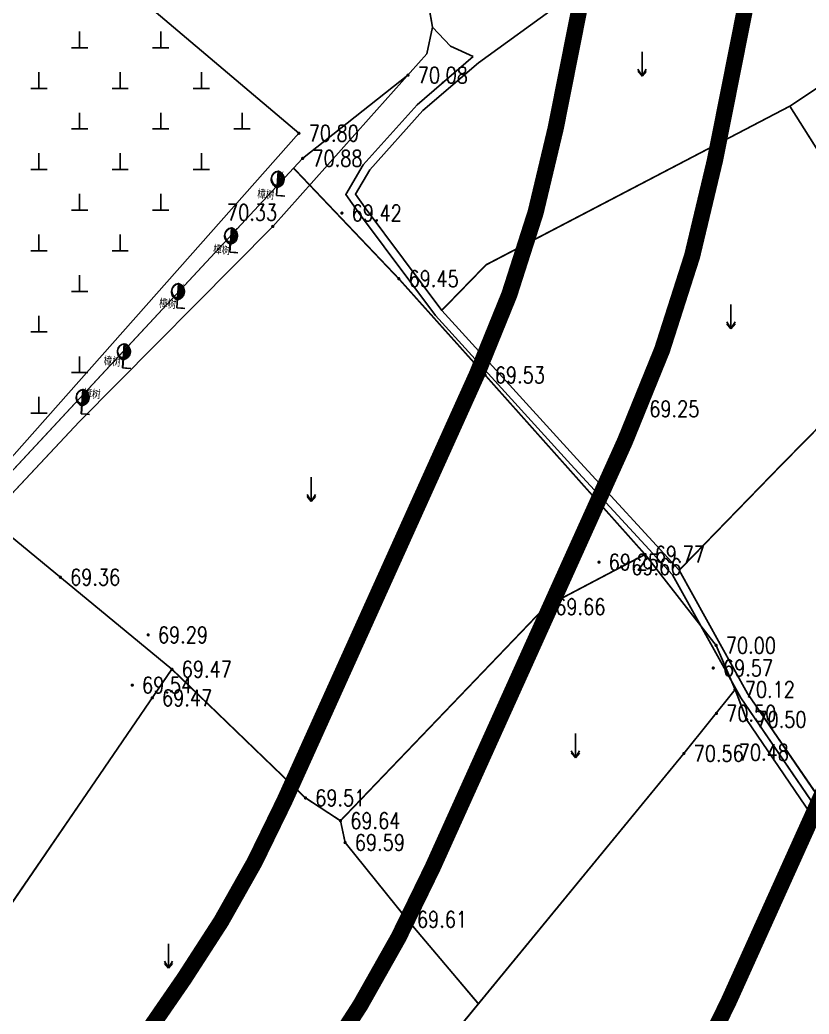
# Model space of a CAD drawing. Extents: x 10519 to 17598, y -625 to 2857.
# Drawn here: x 13953 to 14001.5, y 771.8 to 833 of the extents above; entities that cross this region are included whole.
import ezdxf
from ezdxf.enums import TextEntityAlignment as Align

# ---------------------------------------------------------------- set-up
doc = ezdxf.new("R2010")
doc.units = 0
doc.header["$MEASUREMENT"] = 0
doc.layers.get('0').update_dxf_attribs({"linetype": 'CONTINUOUS'})
for name, color, linetype in [('0000原地形', 252, 'CONTINUOUS'), ('0000白沙溪改线', 1, 'CONTINUOUS'), ('ASSIST', 252, 'CONTINUOUS'), ('GCD', 224, 'CONTINUOUS')]:
    doc.layers.add(name, color=color, linetype=linetype)
doc.styles.add('HZ', font='txt8.shx', dxfattribs={"width": 0.8, "bigfont": 'hz.shx'})
doc.styles.get("Standard").update_dxf_attribs({"font": 'txt8.shx', "width": 0.8, "bigfont": 'hz.shx'})
doc.linetypes.add('10421', pattern='A,2,[150,AAA.SHX,S=1,R=0,X=0,Y=1],1e-11', length=2)
doc.linetypes.add('1161', pattern='A,0,[149,AAA.SHX,S=0.1,R=0,X=0,Y=0],-1.6', length=1.6)

# ---------------------------------------------------------------- blocks, each defined once
blk = doc.blocks.new('GC200')
at = {"linetype": 'Continuous', "const_width": 0.2, "flags": 128}
blk.add_lwpolyline([(-0.1, 0, 1), (0.1, 0, 1)], format="xyb", close=True, dxfattribs=at)
blk = doc.blocks.new('GC111')
for p, q in [((0, 0), (0, 2)), ((-1, 0), (1, 0))]:
    blk.add_line(p, q)
blk = doc.blocks.new('gc120')
for p, q in [((0, 0), (0, 2.5)), ((-0.5, 0.87), (0, 0)), ((0, 0), (0.5, 0.87))]:
    blk.add_line(p, q)
blk = doc.blocks.new('GC143')
for p, q in [((-0.02, 3), (-0.02, 0)), ((0.01, 2.96), (0.15, 2.92)), ((0.03, 1.9), (0.03, 2.95)), ((0.03, 2.95), (0.32, 2.79)), ((0.11, 2.86), (0.11, 2.81)), ((0.11, 2.86), (0.11, 2.86)), ((0.12, 2.85), (0.11, 2.86)), ((0.11, 2.81), (0.12, 2.81)), ((0.11, 2.81), (0.11, 2.81)), ((0.11, 2.81), (0.11, 2.81)), ((0.12, 2.92), (0.16, 2.9)), ((0.13, 2.8), (0.12, 2.92)), ((0.12, 2.83), (0.12, 2.85)), ((0.13, 2.85), (0.12, 2.82)), ((0.12, 2.82), (0.12, 2.83)), ((0.12, 2.81), (0.14, 2.81)), ((0.29, 2.85), (0.13, 2.95)), ((0.13, 2.95), (0.37, 2.82)), ((0.13, 2.87), (0.13, 2.86)), ((0.25, 2.85), (0.13, 2.87)), ((0.13, 2.86), (0.13, 2.85)), ((0.13, 2.85), (0.13, 2.85)), ((0.13, 2.85), (0.13, 2.85)), ((0.14, 2.81), (0.13, 2.8)), ((0.15, 2.92), (0.21, 2.86)), ((0.15, 2.91), (0.18, 2.89)), ((0.16, 2.9), (0.15, 2.91)), ((0.18, 2.89), (0.21, 2.87)), ((0.21, 2.87), (0.22, 2.85)), ((0.21, 2.86), (0.21, 2.83)), ((0.21, 2.83), (0.28, 2.81)), ((0.22, 2.85), (0.3, 2.82)), ((0.27, 2.83), (0.25, 2.85)), ((0.29, 2.82), (0.27, 2.83)), ((0.28, 2.81), (0.29, 2.82)), ((0.32, 2.79), (0.29, 2.85)), ((0.3, 2.82), (0.33, 2.81)), ((0.33, 2.81), (0.37, 2.78)), ((0.37, 2.82), (0.51, 2.69)), ((0.37, 2.78), (0.39, 2.78)), ((0.39, 2.78), (0.47, 2.73)), ((0.47, 2.73), (0.52, 2.62)), ((0.51, 2.69), (0.61, 2.53)), ((0.52, 2.62), (0.54, 2.59)), ((0.54, 2.59), (0.59, 2.54)), ((0.59, 2.54), (0.62, 2.49)), ((0.61, 2.53), (0.67, 2.31)), ((0.62, 2.49), (0.67, 2.36)), ((0, 1.98), (0.03, 2.01)), ((0, 1.6), (0, 1.98)), ((0.11, 1.83), (0, 1.6)), ((0.02, 1.85), (0.01, 1.83)), ((0.03, 2.05), (0.02, 1.85)), ((0.03, 2.01), (0.03, 2.05)), ((0.3, 1.38), (0.03, 1.26)), ((0.06, 1.29), (0.03, 1.23)), ((0.03, 1.28), (0.06, 1.29)), ((0.03, 1.23), (0.1, 1.28)), ((0.03, 1.26), (0.03, 1.28)), ((0.06, 1.29), (0.06, 1.29)), ((0.08, 1.27), (0.29, 1.33)), ((0.13, 1.3), (0.08, 1.27)), ((0.1, 1.28), (0.11, 1.83)), ((0.59, 1.71), (0.13, 1.3)), ((0.25, 1.36), (0.26, 1.34)), ((0.3, 1.36), (0.25, 1.36)), ((0.26, 1.33), (0.37, 1.38)), ((0.26, 1.34), (0.26, 1.33)), ((0.4, 1.58), (0.29, 1.49)), ((0.29, 1.49), (0.32, 1.46)), ((0.29, 1.33), (0.37, 1.43)), ((0.37, 1.6), (0.3, 1.36)), ((0.32, 1.41), (0.3, 1.38)), ((0.34, 1.46), (0.32, 1.41)), ((0.32, 1.46), (0.37, 1.46)), ((0.36, 1.48), (0.34, 1.46)), ((0.52, 1.55), (0.36, 1.48)), ((0.37, 1.46), (0.59, 1.71)), ((0.53, 1.64), (0.37, 1.6)), ((0.37, 1.43), (0.48, 1.52)), ((0.37, 1.38), (0.41, 1.43)), ((0.59, 1.68), (0.4, 1.58)), ((0.41, 1.43), (0.46, 1.46)), ((0.46, 1.47), (0.49, 1.51)), ((0.46, 1.46), (0.46, 1.47)), ((0.59, 2.09), (0.48, 2.03)), ((0.48, 2.03), (0.64, 1.87)), ((0.48, 1.52), (0.56, 1.68)), ((0.49, 1.52), (0.51, 1.54)), ((0.49, 1.51), (0.49, 1.52)), ((0.51, 1.54), (0.52, 1.55)), ((0.64, 2.06), (0.53, 2.06)), ((0.53, 2.06), (0.56, 2.06)), ((0.61, 1.69), (0.53, 1.64)), ((0.56, 2.06), (0.59, 2.09)), ((0.56, 1.68), (0.59, 1.77)), ((0.64, 1.87), (0.59, 1.84)), ((0.59, 1.84), (0.59, 1.77)), ((0.59, 1.77), (0.59, 1.68)), ((0.6, 1.74), (0.62, 1.77)), ((0.61, 1.74), (0.6, 1.74)), ((0.61, 1.96), (0.63, 1.75)), ((0.68, 1.91), (0.61, 1.96)), ((0.63, 1.78), (0.61, 1.74)), ((0.63, 1.75), (0.61, 1.74)), ((0.61, 1.74), (0.61, 1.71)), ((0.61, 1.71), (0.61, 1.69)), ((0.61, 1.69), (0.61, 1.69)), ((0.62, 1.8), (0.63, 1.8)), ((0.62, 1.79), (0.62, 1.8)), ((0.62, 1.77), (0.62, 1.79)), ((0.67, 2.24), (0.63, 1.91)), ((0.63, 1.93), (0.68, 1.93)), ((0.64, 1.93), (0.63, 1.93)), ((0.63, 1.93), (0.65, 1.93)), ((0.63, 1.88), (0.63, 1.93)), ((0.63, 1.91), (0.63, 1.88)), ((0.63, 1.8), (0.63, 1.78)), ((0.69, 2.22), (0.64, 2.06)), ((0.65, 1.93), (0.64, 1.93)), ((0.67, 2.36), (0.72, 2.3)), ((0.67, 2.31), (0.69, 2.22)), ((0.68, 2.29), (0.67, 2.24)), ((0.68, 2.29), (0.68, 2.29)), ((0.68, 2.27), (0.68, 2.29)), ((0.68, 2.24), (0.68, 2.27)), ((0.71, 2.22), (0.68, 2.24)), ((0.68, 1.93), (0.69, 1.92)), ((0.69, 1.92), (0.68, 1.91)), ((0.72, 2.2), (0.71, 2.22)), ((0.72, 2.3), (0.72, 2.15)), ((0.72, 2.15), (0.72, 2.2)), ((-0.02, 0), (0.73, 0))]:
    blk.add_line(p, q)
for points, const_width in [([(0.2, 1.88), (0.12, 2.73), (0.2, 2.73), (0.28, 2.54), (0.23, 2.44), (0.22, 2.39), (0.22, 2.57), (0.15, 2.59), (0.32, 2.64), (0.36, 2.64), (0.11, 2.35), (0.07, 2.33), (0.05, 2.17), (0.03, 2.15), (0.05, 2.64), (0.04, 2.85), (0.04, 2.92), (0.04, 2.95)], 0.1), ([(0.45, 2.25), (0.48, 2.63), (0.27, 2.25), (0.61, 2.25)], 0.2), ([(0.64, 2), (0.59, 2.41), (0.48, 2.6), (0.4, 2.69), (0.29, 2.72), (0.21, 2.72), (0.19, 2.79), (0.19, 2.82), (0.19, 2.85)], 0.1), ([(0.19, 1.36), (0.53, 1.65), (0.53, 1.77), (0.11, 1.3), (0.48, 1.93), (0.61, 2.03), (0.67, 2), (0.61, 2.34)], 0.1), ([(0.21, 2.15), (0.59, 2.09), (0.67, 2.06)], 0.2)]:
    blk.add_lwpolyline(points, dxfattribs=dict(const_width=const_width))
blk.add_lwpolyline([(-0.02, 1.22, 0, 0.75, 0), (0.37, 2.04, 0.75, 0.75, 0)], format="xyseb")
for centre, start, end in [((0.14, 2.1), 100.3889, 259.6111), ((-0.19, 2.1), 280.3889, 79.6111)]:
    blk.add_arc(centre, 0.915, start, end)

msp = doc.modelspace()

# ---------------------------------------------------------------- linework, layer by layer
at = {"layer": '0000原地形', "linetype": 'Continuous'}
for p, q in [((13977.715, 836.312, 70.555), (13978.357, 832.602, 70.555)), ((13981.187, 830.413, -28.295), (13986.178, 834.023, -28.295)), ((13978.357, 832.602, 70.555), (13979.46, 831.428, 70.555)), ((14000.342, 827.735, 69.624), (14006.859, 832.078, 69.624)), ((13979.46, 831.428, 70.555), (13980.861, 830.791, 70.555)), ((13977.415, 827.826, -28.295), (13980.861, 830.791, -28.295)), ((13977.766, 827.468, -28.295), (13981.187, 830.413, -28.295)), ((13974.091, 824.123, -28.295), (13977.415, 827.826, -28.295)), ((13981.654, 817.974, -28.295), (14000.342, 827.735, -28.295)), ((14002.737, 823.938, 69.823), (14000.342, 827.735, 69.823)), ((13974.496, 823.826, -28.295), (13977.766, 827.468, -28.295)), ((13969.801, 823.92, 69.422), (13976.277, 817.111, 69.422)), ((13969.801, 823.92, 69.422), (13976.277, 817.111, 69.422)), ((13973.016, 822.307, -28.295), (13974.091, 824.123, -28.295)), ((13973.61, 822.328, -28.295), (13974.496, 823.826, -28.295)), ((13973.798, 821.181, -28.295), (13973.016, 822.307, -28.295)), ((13974.204, 821.473, -28.295), (13973.61, 822.328, -28.295)), ((13978.919, 815.16, -28.295), (13974.204, 821.473, -28.295)), ((13978.533, 814.841, -28.295), (13973.798, 821.181, -28.295)), ((13978.919, 815.16, -28.295), (13981.654, 817.974, -28.295)), ((13976.277, 817.111, 69.422), (13981.587, 811.184, 69.422)), ((13976.277, 817.111, 69.422), (13981.587, 811.184, 69.422)), ((13986.865, 805.685, -28.295), (13978.533, 814.841, -28.295)), ((13987.233, 806.023, -28.295), (13978.919, 815.16, -28.295)), ((13999.754, 805.574, 69.823), (14005.994, 811.913, 69.823)), ((13981.587, 811.184, 69.422), (13991.434, 800.137, 69.422)), ((13981.587, 811.184, 69.422), (13991.434, 800.137, 69.422)), ((13993.131, 798.874, -28.295), (13986.865, 805.685, -28.295)), ((13993.539, 799.169, -28.295), (13987.233, 806.023, -28.295)), ((13993.539, 799.169, 69.823), (13999.754, 805.574, 69.823)), ((13962.314, 793.068, 69.422), (13950.316, 802.966, 69.422)), ((13962.314, 793.068, 69.422), (13950.316, 802.966, 69.422)), ((13991.434, 800.137, 69.422), (13989.983, 799.378, 69.422)), ((13991.434, 800.137, 69.422), (13989.983, 799.378, 69.422)), ((13991.434, 800.137, 69.422), (13995.807, 794.54, 69.422)), ((13991.434, 800.137, 69.422), (13995.807, 794.54, 69.422)), ((13989.983, 799.378, 69.422), (13985.307, 796.918, 69.422)), ((13989.983, 799.378, 69.422), (13985.307, 796.918, 69.422)), ((13997.324, 791.317, -28.295), (13993.131, 798.874, -28.295)), ((13997.749, 791.58, -28.295), (13993.539, 799.169, -28.295)), ((13985.307, 796.918, 69.422), (13972.689, 783.745, 69.422)), ((13985.307, 796.918, 69.422), (13972.689, 783.745, 69.422)), ((13995.807, 794.54, 69.422), (13996.971, 791.824, 69.422)), ((13995.807, 794.54, 69.422), (13996.971, 791.824, 69.422)), ((13962.31, 793.071), (13948.941, 773.552)), ((13962.31, 793.071), (13948.941, 773.552)), ((13970.531, 785.146, 69.422), (13962.314, 793.068, 69.422)), ((13970.531, 785.146, 69.422), (13962.314, 793.068, 69.422)), ((13996.971, 791.824, 69.422), (13997.684, 789.976, 69.422)), ((13996.971, 791.824, 69.422), (13997.684, 789.976, 69.422)), ((14005.44, 780.329, -28.295), (13997.749, 791.58, -28.295)), ((14005.072, 779.982, -28.295), (13997.324, 791.317, -28.295)), ((13997.684, 789.976, 69.422), (14003.954, 780.739, 69.422)), ((13997.684, 789.976, 69.422), (14003.954, 780.739, 69.422)), ((13972.689, 783.745, 69.422), (13970.531, 785.146, 69.422)), ((13972.689, 783.745, 69.422), (13970.531, 785.146, 69.422)), ((13972.689, 783.745, 69.422), (13972.971, 782.402, 69.422)), ((13972.689, 783.745, 69.422), (13972.971, 782.402, 69.422)), ((13972.971, 782.402, 69.422), (13976.793, 777.67, 69.422)), ((13972.971, 782.402, 69.422), (13976.793, 777.67, 69.422)), ((13976.793, 777.67, 69.422), (13981.173, 772.469, 69.422)), ((13976.793, 777.67, 69.422), (13981.173, 772.469, 69.422))]:
    msp.add_line(p, q, dxfattribs=at)
at = {"layer": '0000原地形', "linetype": '10421'}
for p, q in [((13978.357, 832.602, 70.725), (13977.992, 830.95, 70.725)), ((13977.992, 830.95, 70.725), (13974.417, 826.933, 70.725)), ((13976.842, 829.644), (13970.359, 824.52)), ((13976.842, 829.644), (13970.359, 824.52)), ((13974.417, 826.933, 70.725), (13968.518, 820.331, 70.725)), ((13970.359, 824.52), (13944.991, 797.24)), ((13970.359, 824.52), (13944.991, 797.24)), ((13968.518, 820.331, 70.725), (13956.599, 808.304, 70.725)), ((13956.599, 808.304, 70.725), (13951.461, 802.815, 70.725)), ((13993.824, 787.884, 70.504), (13996.971, 791.824, 70.504)), ((13993.824, 787.884, 70.504), (13996.971, 791.824, 70.504)), ((13965.408, 753.259, 70.504), (13993.824, 787.884, 70.504)), ((13965.408, 753.259, 70.504), (13993.824, 787.884, 70.504))]:
    msp.add_line(p, q, dxfattribs=at)
at = {"layer": '0000原地形'}
for p, q in [((13991.248, 829.573), (13991.248, 831.073)), ((13990.998, 829.873), (13991.248, 829.573)), ((13991.248, 829.573), (13991.498, 829.873)), ((13968.753, 822.234, 70.92), (13968.862, 823.73, 70.92)), ((13969.252, 822.197, 70.92), (13968.753, 822.234, 70.92)), ((13965.881, 818.748, 72.684), (13965.99, 820.244, 72.684)), ((13966.379, 818.712, 72.684), (13965.881, 818.748, 72.684)), ((13962.615, 815.316, 71.415), (13962.724, 816.812, 71.415)), ((13963.114, 815.279, 71.415), (13962.615, 815.316, 71.415)), ((13996.723, 814.032), (13996.723, 815.532)), ((13996.473, 814.332), (13996.723, 814.032)), ((13996.723, 814.032), (13996.973, 814.332)), ((13959.282, 811.617, 72.929), (13959.392, 813.113, 72.929)), ((13959.781, 811.581, 72.929), (13959.282, 811.617, 72.929)), ((13956.739, 808.796, 70.953), (13956.849, 810.292, 70.953)), ((13957.238, 808.76, 70.953), (13956.739, 808.796, 70.953)), ((13970.892, 803.398), (13970.892, 804.898)), ((13970.892, 803.398), (13970.892, 804.898)), ((13970.642, 803.698), (13970.892, 803.398)), ((13970.642, 803.698), (13970.892, 803.398)), ((13970.892, 803.398), (13971.142, 803.698)), ((13970.892, 803.398), (13971.142, 803.698)), ((13987.145, 787.613), (13987.145, 789.113)), ((13987.145, 787.613), (13987.145, 789.113)), ((13986.895, 787.913), (13987.145, 787.613)), ((13986.895, 787.913), (13987.145, 787.613)), ((13987.145, 787.613), (13987.395, 787.913)), ((13987.145, 787.613), (13987.395, 787.913)), ((13962.098, 774.664), (13962.098, 776.164)), ((13962.098, 774.664), (13962.098, 776.164)), ((13961.848, 774.964), (13962.098, 774.664)), ((13961.848, 774.964), (13962.098, 774.664)), ((13962.098, 774.664), (13962.348, 774.964)), ((13962.098, 774.664), (13962.348, 774.964))]:
    msp.add_line(p, q, dxfattribs=at)
at = {"layer": '0000原地形', "linetype": '1161', "flags": 128}
msp.add_lwpolyline([(13936.281, 788.833), (13944.456, 797.123), (13970.129, 826.065), (13957.489, 836.779), (13941.844, 835.67), (13937.296, 831.55), (13926.023, 821.717), (13928.328, 818.924), (13924.679, 815.473), (13922.374, 818.266), (13914.126, 810.961)], close=True, dxfattribs=at)
msp.add_lwpolyline([(13936.281, 788.833), (13944.456, 797.123), (13970.129, 826.065), (13957.489, 836.779), (13941.844, 835.67), (13937.296, 831.55), (13926.023, 821.717), (13928.328, 818.924), (13924.679, 815.473), (13922.374, 818.266), (13914.126, 810.961)], close=True, dxfattribs=at)
at = {"layer": '0000原地形'}
for centre, start_param, end_param in [((13968.938, 823.223, 70.92), 0.933889, 3.632853), ((13968.714, 823.239, 70.92), 4.075481, 6.774445), ((13966.066, 819.737, 72.684), 0.933889, 3.632853), ((13965.841, 819.754, 72.684), 4.075481, 6.774445), ((13962.8, 816.305, 71.415), 0.933889, 3.632853), ((13962.576, 816.321, 71.415), 4.075481, 6.774445), ((13959.467, 812.607, 72.929), 0.933889, 3.632853), ((13959.243, 812.623, 72.929), 4.075481, 6.774445), ((13956.924, 809.785, 70.953), 0.933889, 3.632853), ((13956.7, 809.802, 70.953), 4.075481, 6.774445)]:
    msp.add_ellipse(centre, major_axis=(0.362, 0.362), ratio=1, start_param=start_param, end_param=end_param, dxfattribs=at)
at = {"layer": '0000白沙溪改线', "color": 3, "const_width": 1}
msp.add_lwpolyline([(14004.069, 883.393, 0.086966), (13992.29, 858.411), (13985.932, 826.372, -0.057042), (13981.078, 811.21), (13969.241, 784.97, -0.044906), (13963.076, 774.041), (13921.897, 714.274, 0.053083), (13908.768, 690.081), (13890.893, 646.74, -0.035272), (13886.499, 637.909), (13860.135, 593.138)], format="xyb", dxfattribs=at)
at = {"layer": '0000白沙溪改线', "const_width": 1}
for points in [[(14011.628, 876.747, 0.081855), (14002.027, 856.104), (13995.741, 824.426, -0.057042), (13990.194, 807.098), (13978.356, 780.858, -0.044906), (13971.311, 768.367), (13930.132, 708.6, 0.053083), (13918.012, 686.269), (13900.138, 642.928, -0.035272), (13895.116, 632.835), (13868.752, 588.064)], [(14027.616, 864.678, 0.073518), (14021.484, 851.401), (14015.359, 820.533, -0.057042), (14008.424, 798.873), (13996.587, 772.634, -0.044906), (13987.78, 757.02), (13946.602, 697.253, 0.053083), (13936.502, 678.643), (13918.627, 635.302, -0.035272), (13912.35, 622.686), (13885.986, 577.915)]]:
    msp.add_lwpolyline(points, format="xyb", dxfattribs=at)
at = {"layer": 'ASSIST', "color": 252, "elevation": -28.295, "flags": 128}
for points in [[(13981.187, 830.413), (13986.178, 834.023), (13994.01, 840.456), (13998.338, 844.719), (14005.532, 852.605), (14014.91, 862.044), (14015.45, 862.71)], [(14015.45, 771.911), (14015.419, 771.933), (14005.072, 779.982), (13997.324, 791.317), (13993.131, 798.874), (13986.865, 805.685), (13978.533, 814.841), (13973.798, 821.181), (13973.016, 822.307), (13974.091, 824.123), (13977.415, 827.826), (13980.861, 830.791)], [(14015.45, 772.543), (14005.44, 780.329), (13997.749, 791.58), (13993.539, 799.169), (13987.233, 806.023), (13978.919, 815.16), (13974.204, 821.473), (13973.61, 822.328), (13974.496, 823.826), (13977.766, 827.468), (13981.187, 830.413)]]:
    msp.add_lwpolyline(points, dxfattribs=at)
at = {"layer": 'ASSIST', "color": 252}
msp.add_lwpolyline([(13988.844, 861.731), (13985.622, 859.445), (13981.893, 857.395), (13978.529, 853.417), (13976.014, 849.527), (13975.533, 847.441), (13975.28, 846.571), (13976.017, 842.243), (13977.456, 838.996), (13977.715, 836.312), (13978.357, 832.602), (13979.46, 831.428), (13980.861, 830.791)], dxfattribs=at)
at = {"layer": 'ASSIST', "color": 252, "const_width": 0.1, "flags": 128}
for points, elevation in [([(14000.342, 827.735), (14006.859, 832.078), (14003.164, 838.03), (13998.338, 844.719), (13998.338, 844.719)], 69.624), ([(13978.919, 815.16), (13981.654, 817.974), (14000.342, 827.735)], -28.295), ([(14005.991, 811.91), (14009.194, 815.653), (14002.737, 823.938), (14000.342, 827.735)], 69.823), ([(13969.801, 823.92), (13976.277, 817.111), (13981.587, 811.184), (13991.434, 800.137), (13995.807, 794.54), (13996.971, 791.824)], 69.422), ([(13993.539, 799.169), (13999.754, 805.574), (14005.994, 811.913)], 69.823), ([(13972.689, 783.745), (13970.531, 785.146), (13962.314, 793.068), (13950.316, 802.966)], 69.422), ([(13991.434, 800.137), (13989.983, 799.378), (13985.307, 796.918), (13972.689, 783.745), (13972.971, 782.402), (13976.793, 777.67)], 69.422), ([(13996.971, 791.824), (13997.684, 789.976), (14003.954, 780.739), (14009.762, 775.879), (14014.449, 772.427), (14010.108, 765.077), (14004.087, 755.85), (13992.648, 738.167), (13978.904, 745.394), (13967.113, 752.942), (13965.543, 753.424)], 69.422), ([(13976.793, 777.67), (13981.173, 772.469)], 69.422)]:
    msp.add_lwpolyline(points, dxfattribs=dict(at, elevation=elevation))
at = {"layer": 'ASSIST', "color": 252, "flags": 128}
msp.add_lwpolyline([(13936.281, 788.833), (13944.456, 797.123), (13970.129, 826.065), (13957.489, 836.779), (13941.844, 835.67), (13937.296, 831.55), (13926.023, 821.717), (13928.328, 818.924), (13924.679, 815.473), (13922.374, 818.266), (13914.126, 810.961)], close=True, dxfattribs=at)
for points in [[(13978.357, 832.602), (13977.992, 830.95), (13974.417, 826.933), (13968.518, 820.331), (13956.599, 808.304), (13951.461, 802.815)], [(13976.842, 829.644), (13970.359, 824.52), (13944.991, 797.24), (13943.842, 795.525), (13936.047, 783.639), (13925.771, 765.97), (13914.74, 745.585), (13911.463, 734.139)], [(13946.979, 711.223), (13953.079, 734.648), (13956.55, 741.175), (13965.408, 753.259), (13993.824, 787.884), (13996.971, 791.824)]]:
    msp.add_lwpolyline(points, dxfattribs=at)
at = {"layer": 'ASSIST', "color": 252, "const_width": 0.1, "flags": 128}
msp.add_lwpolyline([(13962.31, 793.071), (13948.941, 773.552), (13943.536, 763.312), (13928.71, 771.023), (13943.528, 763.297), (13949.252, 762.084), (13956.022, 760.244), (13963.913, 754.762), (13965.543, 753.424)], dxfattribs=at)

# ---------------------------------------------------------------- block references
at = {"layer": '0000原地形', "linetype": 'Continuous', "xscale": 0.5, "yscale": 0.5}
for p in [(13956.626, 831.333), (13956.626, 831.333), (13961.626, 831.333), (13961.626, 831.333), (13954.126, 828.833), (13954.126, 828.833), (13959.126, 828.833), (13959.126, 828.833), (13964.126, 828.833), (13964.126, 828.833), (13956.626, 826.333), (13956.626, 826.333), (13961.626, 826.333), (13961.626, 826.333), (13966.626, 826.333), (13966.626, 826.333), (13954.126, 823.833), (13954.126, 823.833), (13959.126, 823.833), (13959.126, 823.833), (13964.126, 823.833), (13964.126, 823.833), (13956.626, 821.333), (13956.626, 821.333), (13961.626, 821.333), (13961.626, 821.333), (13954.126, 818.833), (13954.126, 818.833), (13959.126, 818.833), (13959.126, 818.833), (13956.626, 816.333), (13956.626, 816.333), (13954.126, 813.833), (13954.126, 813.833), (13956.626, 811.333), (13956.626, 811.333), (13954.126, 808.833), (13954.126, 808.833)]:
    msp.add_blockref('GC111', p, dxfattribs=at)
at = {"layer": 'ASSIST', "color": 252, "xscale": 0.5, "yscale": 0.5}
for name, p in [('GC111', (13956.626, 831.333)), ('GC111', (13961.626, 831.333)), ('gc120', (13991.248, 829.573)), ('GC111', (13954.126, 828.833)), ('GC111', (13959.126, 828.833)), ('GC111', (13964.126, 828.833)), ('GC111', (13956.626, 826.333)), ('GC111', (13961.626, 826.333)), ('GC111', (13966.626, 826.333)), ('GC111', (13954.126, 823.833)), ('GC111', (13959.126, 823.833)), ('GC111', (13964.126, 823.833)), ('GC111', (13956.626, 821.333)), ('GC111', (13961.626, 821.333)), ('GC111', (13954.126, 818.833)), ('GC111', (13959.126, 818.833)), ('GC111', (13956.626, 816.333)), ('GC111', (13954.126, 813.833)), ('gc120', (13996.723, 814.032)), ('GC111', (13956.626, 811.333)), ('GC111', (13954.126, 808.833)), ('gc120', (13970.892, 803.398)), ('gc120', (13987.145, 787.613)), ('gc120', (13962.098, 774.664))]:
    msp.add_blockref(name, p, dxfattribs=at)
at = {"layer": 'ASSIST', "color": 252}
ref = msp.add_blockref('GC200', (13976.842, 829.644, 70.084), dxfattribs=dict(at, xscale=0.5, yscale=0.5, zscale=0.5))
ref.add_attrib('height', '70.08', dxfattribs={"layer": 'GCD', "linetype": 'Continuous', "height": 1, "style": 'HZ', "width": 0.8}).set_placement((13977.442, 829.644, 70.084), align=Align.MIDDLE_LEFT)
ref = msp.add_blockref('GC200', (13970.359, 824.52, 70.88), dxfattribs=dict(at, xscale=0.5, yscale=0.5, zscale=0.5))
ref.add_attrib('height', '70.88', dxfattribs={"layer": 'GCD', "linetype": 'Continuous', "height": 1, "style": 'HZ', "width": 0.8}).set_placement((13970.959, 824.52, 70.88), align=Align.MIDDLE_LEFT)
at = {"layer": 'ASSIST', "color": 252, "xscale": 0.4999999999801041, "yscale": 0.5, "rotation": 355.827504615063}
for p in [(13968.753, 822.234, 70.92), (13965.881, 818.748, 72.684), (13962.615, 815.316, 71.415), (13959.282, 811.617, 72.929), (13956.739, 808.796, 70.953)]:
    msp.add_blockref('GC143', p, dxfattribs=at)
at = {"layer": 'ASSIST', "color": 252}
ref = msp.add_blockref('GC200', (13968.518, 820.331, 70.332), dxfattribs=dict(at, xscale=0.5, yscale=0.5, zscale=0.5))
ref.add_attrib('height', '70.33', dxfattribs={"layer": 'GCD', "linetype": 'Continuous', "height": 1, "style": 'HZ', "width": 0.8}).set_placement((13965.7, 821.194, 70.332), align=Align.MIDDLE_LEFT)
ref = msp.add_blockref('GC200', (13972.775, 821.154, 69.422), dxfattribs=dict(at, xscale=0.5, yscale=0.5, zscale=0.5))
ref.add_attrib('height', '69.42', dxfattribs={"layer": 'GCD', "linetype": 'Continuous', "height": 1, "style": 'HZ', "width": 0.8}).set_placement((13973.375, 821.154, 69.422), align=Align.MIDDLE_LEFT)
ref = msp.add_blockref('GC200', (13976.277, 817.111, 69.447), dxfattribs=dict(at, xscale=0.5, yscale=0.5, zscale=0.5))
ref.add_attrib('height', '69.45', dxfattribs={"layer": 'GCD', "linetype": 'Continuous', "height": 1, "style": 'HZ', "width": 0.8}).set_placement((13976.877, 817.111, 69.447), align=Align.MIDDLE_LEFT)
ref = msp.add_blockref('GC200', (13981.587, 811.184, 69.525), dxfattribs=dict(at, xscale=0.5, yscale=0.5, zscale=0.5))
ref.add_attrib('height', '69.53', dxfattribs={"layer": 'GCD', "linetype": 'Continuous', "height": 1, "style": 'HZ', "width": 0.8}).set_placement((13982.187, 811.184, 69.525), align=Align.MIDDLE_LEFT)
ref = msp.add_blockref('GC200', (13991.092, 809.1, 69.247), dxfattribs=dict(at, xscale=0.5, yscale=0.5, zscale=0.5))
ref.add_attrib('height', '69.25', dxfattribs={"layer": 'GCD', "linetype": 'Continuous', "height": 1, "style": 'HZ', "width": 0.8}).set_placement((13991.692, 809.1, 69.247), align=Align.MIDDLE_LEFT)
ref = msp.add_blockref('GC200', (13991.434, 800.137, 69.765), dxfattribs=dict(at, xscale=0.5, yscale=0.5, zscale=0.5))
ref.add_attrib('height', '69.77', dxfattribs={"layer": 'GCD', "linetype": 'Continuous', "height": 1, "style": 'HZ', "width": 0.8}).set_placement((13992.034, 800.137, 69.765), align=Align.MIDDLE_LEFT)
ref = msp.add_blockref('GC200', (13988.599, 799.663, 69.249), dxfattribs=dict(at, xscale=0.5, yscale=0.5, zscale=0.5))
ref.add_attrib('height', '69.25', dxfattribs={"layer": 'GCD', "linetype": 'Continuous', "height": 1, "style": 'HZ', "width": 0.8}).set_placement((13989.199, 799.663, 69.249), align=Align.MIDDLE_LEFT)
ref = msp.add_blockref('GC200', (13955.445, 798.735, 69.358), dxfattribs=dict(at, xscale=0.5, yscale=0.5, zscale=0.5))
ref.add_attrib('height', '69.36', dxfattribs={"layer": 'GCD', "linetype": 'Continuous', "height": 1, "style": 'HZ', "width": 0.8}).set_placement((13956.045, 798.735, 69.358), align=Align.MIDDLE_LEFT)
ref = msp.add_blockref('GC200', (13985.307, 796.918, 69.663), dxfattribs=dict(at, xscale=0.5, yscale=0.5, zscale=0.5))
ref.add_attrib('height', '69.66', dxfattribs={"layer": 'GCD', "linetype": 'Continuous', "height": 1, "style": 'HZ', "width": 0.8}).set_placement((13985.907, 796.918, 69.663), align=Align.MIDDLE_LEFT)
ref = msp.add_blockref('GC200', (13960.85, 795.185, 69.293), dxfattribs=dict(at, xscale=0.5, yscale=0.5, zscale=0.5))
ref.add_attrib('height', '69.29', dxfattribs={"layer": 'GCD', "linetype": 'Continuous', "height": 1, "style": 'HZ', "width": 0.8}).set_placement((13961.45, 795.185, 69.293), align=Align.MIDDLE_LEFT)
ref = msp.add_blockref('GC200', (13995.807, 794.54, 70.004), dxfattribs=dict(at, xscale=0.5, yscale=0.5, zscale=0.5))
ref.add_attrib('height', '70.00', dxfattribs={"layer": 'GCD', "linetype": 'Continuous', "height": 1, "style": 'HZ', "width": 0.8}).set_placement((13996.407, 794.54, 70.004), align=Align.MIDDLE_LEFT)
ref = msp.add_blockref('GC200', (13959.871, 792.092, 69.543), dxfattribs=dict(at, xscale=0.5, yscale=0.5, zscale=0.5))
ref.add_attrib('height', '69.54', dxfattribs={"layer": 'GCD', "linetype": 'Continuous', "height": 1, "style": 'HZ', "width": 0.8}).set_placement((13960.471, 792.092, 69.543), align=Align.MIDDLE_LEFT)
ref = msp.add_blockref('GC200', (13996.971, 791.824, 70.122), dxfattribs=dict(at, xscale=0.5, yscale=0.5, zscale=0.5))
ref.add_attrib('height', '70.12', dxfattribs={"layer": 'GCD', "linetype": 'Continuous', "height": 1, "style": 'HZ', "width": 0.8}).set_placement((13997.571, 791.824, 70.122), align=Align.MIDDLE_LEFT)
ref = msp.add_blockref('GC200', (13996.6, 787.952, 70.475), dxfattribs=dict(at, xscale=0.5, yscale=0.5, zscale=0.5))
ref.add_attrib('height', '70.48', dxfattribs={"layer": 'GCD', "linetype": 'Continuous', "height": 1, "style": 'HZ', "width": 0.8}).set_placement((13997.2, 787.952, 70.475), align=Align.MIDDLE_LEFT)
ref = msp.add_blockref('GC200', (13970.531, 785.146, 69.508), dxfattribs=dict(at, xscale=0.5, yscale=0.5, zscale=0.5))
ref.add_attrib('height', '69.51', dxfattribs={"layer": 'GCD', "linetype": 'Continuous', "height": 1, "style": 'HZ', "width": 0.8}).set_placement((13971.131, 785.146, 69.508), align=Align.MIDDLE_LEFT)
ref = msp.add_blockref('GC200', (13972.971, 782.402, 69.586), dxfattribs=dict(at, xscale=0.5, yscale=0.5, zscale=0.5))
ref.add_attrib('height', '69.59', dxfattribs={"layer": 'GCD', "linetype": 'Continuous', "height": 1, "style": 'HZ', "width": 0.8}).set_placement((13973.571, 782.402, 69.586), align=Align.MIDDLE_LEFT)
ref = msp.add_blockref('GC200', (13976.793, 777.67, 69.605), dxfattribs=dict(at, xscale=0.5, yscale=0.5, zscale=0.5))
ref.add_attrib('height', '69.61', dxfattribs={"layer": 'GCD', "linetype": 'Continuous', "height": 1, "style": 'HZ', "width": 0.8}).set_placement((13977.393, 777.67, 69.605), align=Align.MIDDLE_LEFT)
at = {"layer": 'GCD', "linetype": 'Continuous'}
ref = msp.add_blockref('GC200', (13976.842, 829.644, 70.084), dxfattribs=dict(at, xscale=0.5, yscale=0.5, zscale=0.5))
ref.add_attrib('height', '70.08', dxfattribs={"linetype": 'Continuous', "height": 1, "style": 'HZ', "width": 0.8}).set_placement((13977.442, 829.644, 70.084), align=Align.MIDDLE_LEFT)
ref = msp.add_blockref('GC200', (13976.842, 829.644, 70.084), dxfattribs=dict(at, xscale=0.5, yscale=0.5, zscale=0.5))
ref.add_attrib('height', '70.08', dxfattribs={"linetype": 'Continuous', "height": 1, "style": 'HZ', "width": 0.8}).set_placement((13977.442, 829.644, 70.084), align=Align.MIDDLE_LEFT)
ref = msp.add_blockref('GC200', (13970.129, 826.065, 70.797), dxfattribs=dict(at, xscale=0.5, yscale=0.5, zscale=0.5))
ref.add_attrib('height', '70.80', dxfattribs={"linetype": 'Continuous', "height": 1, "style": 'HZ', "width": 0.8}).set_placement((13970.729, 826.065, 70.797), align=Align.MIDDLE_LEFT)
ref = msp.add_blockref('GC200', (13970.129, 826.065, 70.797), dxfattribs=dict(at, xscale=0.5, yscale=0.5, zscale=0.5))
ref.add_attrib('height', '70.80', dxfattribs={"linetype": 'Continuous', "height": 1, "style": 'HZ', "width": 0.8}).set_placement((13970.729, 826.065, 70.797), align=Align.MIDDLE_LEFT)
ref = msp.add_blockref('GC200', (13970.359, 824.52, 70.88), dxfattribs=dict(at, xscale=0.5, yscale=0.5, zscale=0.5))
ref.add_attrib('height', '70.88', dxfattribs={"linetype": 'Continuous', "height": 1, "style": 'HZ', "width": 0.8}).set_placement((13970.959, 824.52, 70.88), align=Align.MIDDLE_LEFT)
ref = msp.add_blockref('GC200', (13970.359, 824.52, 70.88), dxfattribs=dict(at, xscale=0.5, yscale=0.5, zscale=0.5))
ref.add_attrib('height', '70.88', dxfattribs={"linetype": 'Continuous', "height": 1, "style": 'HZ', "width": 0.8}).set_placement((13970.959, 824.52, 70.88), align=Align.MIDDLE_LEFT)
ref = msp.add_blockref('GC200', (13968.518, 820.331, 70.332), dxfattribs=dict(at, xscale=0.5, yscale=0.5, zscale=0.5))
ref.add_attrib('height', '70.33', dxfattribs={"linetype": 'Continuous', "height": 1, "style": 'HZ', "width": 0.8}).set_placement((13965.7, 821.194, 70.332), align=Align.MIDDLE_LEFT)
ref = msp.add_blockref('GC200', (13972.775, 821.154, 69.422), dxfattribs=dict(at, xscale=0.5, yscale=0.5, zscale=0.5))
ref.add_attrib('height', '69.42', dxfattribs={"linetype": 'Continuous', "height": 1, "style": 'HZ', "width": 0.8}).set_placement((13973.375, 821.154, 69.422), align=Align.MIDDLE_LEFT)
ref = msp.add_blockref('GC200', (13972.775, 821.154, 69.422), dxfattribs=dict(at, xscale=0.5, yscale=0.5, zscale=0.5))
ref.add_attrib('height', '69.42', dxfattribs={"linetype": 'Continuous', "height": 1, "style": 'HZ', "width": 0.8}).set_placement((13973.375, 821.154, 69.422), align=Align.MIDDLE_LEFT)
ref = msp.add_blockref('GC200', (13976.277, 817.111, 69.447), dxfattribs=dict(at, xscale=0.5, yscale=0.5, zscale=0.5))
ref.add_attrib('height', '69.45', dxfattribs={"linetype": 'Continuous', "height": 1, "style": 'HZ', "width": 0.8}).set_placement((13976.877, 817.111, 69.447), align=Align.MIDDLE_LEFT)
ref = msp.add_blockref('GC200', (13976.277, 817.111, 69.447), dxfattribs=dict(at, xscale=0.5, yscale=0.5, zscale=0.5))
ref.add_attrib('height', '69.45', dxfattribs={"linetype": 'Continuous', "height": 1, "style": 'HZ', "width": 0.8}).set_placement((13976.877, 817.111, 69.447), align=Align.MIDDLE_LEFT)
ref = msp.add_blockref('GC200', (13981.587, 811.184, 69.525), dxfattribs=dict(at, xscale=0.5, yscale=0.5, zscale=0.5))
ref.add_attrib('height', '69.53', dxfattribs={"linetype": 'Continuous', "height": 1, "style": 'HZ', "width": 0.8}).set_placement((13982.187, 811.184, 69.525), align=Align.MIDDLE_LEFT)
ref = msp.add_blockref('GC200', (13981.587, 811.184, 69.525), dxfattribs=dict(at, xscale=0.5, yscale=0.5, zscale=0.5))
ref.add_attrib('height', '69.53', dxfattribs={"linetype": 'Continuous', "height": 1, "style": 'HZ', "width": 0.8}).set_placement((13982.187, 811.184, 69.525), align=Align.MIDDLE_LEFT)
ref = msp.add_blockref('GC200', (13991.092, 809.1, 69.247), dxfattribs=dict(at, xscale=0.5, yscale=0.5, zscale=0.5))
ref.add_attrib('height', '69.25', dxfattribs={"linetype": 'Continuous', "height": 1, "style": 'HZ', "width": 0.8}).set_placement((13991.692, 809.1, 69.247), align=Align.MIDDLE_LEFT)
ref = msp.add_blockref('GC200', (13991.434, 800.137, 69.765), dxfattribs=dict(at, xscale=0.5, yscale=0.5, zscale=0.5))
ref.add_attrib('height', '69.77', dxfattribs={"linetype": 'Continuous', "height": 1, "style": 'HZ', "width": 0.8}).set_placement((13992.034, 800.137, 69.765), align=Align.MIDDLE_LEFT)
ref = msp.add_blockref('GC200', (13991.434, 800.137, 69.765), dxfattribs=dict(at, xscale=0.5, yscale=0.5, zscale=0.5))
ref.add_attrib('height', '69.77', dxfattribs={"linetype": 'Continuous', "height": 1, "style": 'HZ', "width": 0.8}).set_placement((13992.034, 800.137, 69.765), align=Align.MIDDLE_LEFT)
ref = msp.add_blockref('GC200', (13988.599, 799.663, 69.249), dxfattribs=dict(at, xscale=0.5, yscale=0.5, zscale=0.5))
ref.add_attrib('height', '69.25', dxfattribs={"linetype": 'Continuous', "height": 1, "style": 'HZ', "width": 0.8}).set_placement((13989.199, 799.663, 69.249), align=Align.MIDDLE_LEFT)
ref = msp.add_blockref('GC200', (13988.599, 799.663, 69.249), dxfattribs=dict(at, xscale=0.5, yscale=0.5, zscale=0.5))
ref.add_attrib('height', '69.25', dxfattribs={"linetype": 'Continuous', "height": 1, "style": 'HZ', "width": 0.8}).set_placement((13989.199, 799.663, 69.249), align=Align.MIDDLE_LEFT)
ref = msp.add_blockref('GC200', (13989.983, 799.378, 69.663), dxfattribs=dict(at, xscale=0.5, yscale=0.5, zscale=0.5))
ref.add_attrib('height', '69.66', dxfattribs={"linetype": 'Continuous', "height": 1, "style": 'HZ', "width": 0.8}).set_placement((13990.583, 799.378, 69.663), align=Align.MIDDLE_LEFT)
ref = msp.add_blockref('GC200', (13989.983, 799.378, 69.663), dxfattribs=dict(at, xscale=0.5, yscale=0.5, zscale=0.5))
ref.add_attrib('height', '69.66', dxfattribs={"linetype": 'Continuous', "height": 1, "style": 'HZ', "width": 0.8}).set_placement((13990.583, 799.378, 69.663), align=Align.MIDDLE_LEFT)
ref = msp.add_blockref('GC200', (13955.445, 798.735, 69.358), dxfattribs=dict(at, xscale=0.5, yscale=0.5, zscale=0.5))
ref.add_attrib('height', '69.36', dxfattribs={"linetype": 'Continuous', "height": 1, "style": 'HZ', "width": 0.8}).set_placement((13956.045, 798.735, 69.358), align=Align.MIDDLE_LEFT)
ref = msp.add_blockref('GC200', (13955.445, 798.735, 69.358), dxfattribs=dict(at, xscale=0.5, yscale=0.5, zscale=0.5))
ref.add_attrib('height', '69.36', dxfattribs={"linetype": 'Continuous', "height": 1, "style": 'HZ', "width": 0.8}).set_placement((13956.045, 798.735, 69.358), align=Align.MIDDLE_LEFT)
ref = msp.add_blockref('GC200', (13985.307, 796.918, 69.663), dxfattribs=dict(at, xscale=0.5, yscale=0.5, zscale=0.5))
ref.add_attrib('height', '69.66', dxfattribs={"linetype": 'Continuous', "height": 1, "style": 'HZ', "width": 0.8}).set_placement((13985.907, 796.918, 69.663), align=Align.MIDDLE_LEFT)
ref = msp.add_blockref('GC200', (13985.307, 796.918, 69.663), dxfattribs=dict(at, xscale=0.5, yscale=0.5, zscale=0.5))
ref.add_attrib('height', '69.66', dxfattribs={"linetype": 'Continuous', "height": 1, "style": 'HZ', "width": 0.8}).set_placement((13985.907, 796.918, 69.663), align=Align.MIDDLE_LEFT)
ref = msp.add_blockref('GC200', (13960.85, 795.185, 69.293), dxfattribs=dict(at, xscale=0.5, yscale=0.5, zscale=0.5))
ref.add_attrib('height', '69.29', dxfattribs={"linetype": 'Continuous', "height": 1, "style": 'HZ', "width": 0.8}).set_placement((13961.45, 795.185, 69.293), align=Align.MIDDLE_LEFT)
ref = msp.add_blockref('GC200', (13960.85, 795.185, 69.293), dxfattribs=dict(at, xscale=0.5, yscale=0.5, zscale=0.5))
ref.add_attrib('height', '69.29', dxfattribs={"linetype": 'Continuous', "height": 1, "style": 'HZ', "width": 0.8}).set_placement((13961.45, 795.185, 69.293), align=Align.MIDDLE_LEFT)
ref = msp.add_blockref('GC200', (13995.807, 794.54, 70.004), dxfattribs=dict(at, xscale=0.5, yscale=0.5, zscale=0.5))
ref.add_attrib('height', '70.00', dxfattribs={"linetype": 'Continuous', "height": 1, "style": 'HZ', "width": 0.8}).set_placement((13996.407, 794.54, 70.004), align=Align.MIDDLE_LEFT)
ref = msp.add_blockref('GC200', (13995.807, 794.54, 70.004), dxfattribs=dict(at, xscale=0.5, yscale=0.5, zscale=0.5))
ref.add_attrib('height', '70.00', dxfattribs={"linetype": 'Continuous', "height": 1, "style": 'HZ', "width": 0.8}).set_placement((13996.407, 794.54, 70.004), align=Align.MIDDLE_LEFT)
ref = msp.add_blockref('GC200', (13962.314, 793.068, 69.466), dxfattribs=dict(at, xscale=0.5, yscale=0.5, zscale=0.5))
ref.add_attrib('height', '69.47', dxfattribs={"linetype": 'Continuous', "height": 1, "style": 'HZ', "width": 0.8}).set_placement((13962.914, 793.068, 69.466), align=Align.MIDDLE_LEFT)
ref = msp.add_blockref('GC200', (13962.314, 793.068, 69.466), dxfattribs=dict(at, xscale=0.5, yscale=0.5, zscale=0.5))
ref.add_attrib('height', '69.47', dxfattribs={"linetype": 'Continuous', "height": 1, "style": 'HZ', "width": 0.8}).set_placement((13962.914, 793.068, 69.466), align=Align.MIDDLE_LEFT)
ref = msp.add_blockref('GC200', (13995.63, 793.144, 69.574), dxfattribs=dict(at, xscale=0.5, yscale=0.5, zscale=0.5))
ref.add_attrib('height', '69.57', dxfattribs={"linetype": 'Continuous', "height": 1, "style": 'HZ', "width": 0.8}).set_placement((13996.23, 793.144, 69.574), align=Align.MIDDLE_LEFT)
ref = msp.add_blockref('GC200', (13995.63, 793.144, 69.574), dxfattribs=dict(at, xscale=0.5, yscale=0.5, zscale=0.5))
ref.add_attrib('height', '69.57', dxfattribs={"linetype": 'Continuous', "height": 1, "style": 'HZ', "width": 0.8}).set_placement((13996.23, 793.144, 69.574), align=Align.MIDDLE_LEFT)
ref = msp.add_blockref('GC200', (13959.871, 792.092, 69.543), dxfattribs=dict(at, xscale=0.5, yscale=0.5, zscale=0.5))
ref.add_attrib('height', '69.54', dxfattribs={"linetype": 'Continuous', "height": 1, "style": 'HZ', "width": 0.8}).set_placement((13960.471, 792.092, 69.543), align=Align.MIDDLE_LEFT)
ref = msp.add_blockref('GC200', (13959.871, 792.092, 69.543), dxfattribs=dict(at, xscale=0.5, yscale=0.5, zscale=0.5))
ref.add_attrib('height', '69.54', dxfattribs={"linetype": 'Continuous', "height": 1, "style": 'HZ', "width": 0.8}).set_placement((13960.471, 792.092, 69.543), align=Align.MIDDLE_LEFT)
ref = msp.add_blockref('GC200', (13996.971, 791.824, 70.122), dxfattribs=dict(at, xscale=0.5, yscale=0.5, zscale=0.5))
ref.add_attrib('height', '70.12', dxfattribs={"linetype": 'Continuous', "height": 1, "style": 'HZ', "width": 0.8}).set_placement((13997.571, 791.824, 70.122), align=Align.MIDDLE_LEFT)
ref = msp.add_blockref('GC200', (13996.971, 791.824, 70.122), dxfattribs=dict(at, xscale=0.5, yscale=0.5, zscale=0.5))
ref.add_attrib('height', '70.12', dxfattribs={"linetype": 'Continuous', "height": 1, "style": 'HZ', "width": 0.8}).set_placement((13997.571, 791.824, 70.122), align=Align.MIDDLE_LEFT)
ref = msp.add_blockref('GC200', (13961.102, 791.307, 69.47), dxfattribs=dict(at, xscale=0.5, yscale=0.5, zscale=0.5))
ref.add_attrib('height', '69.47', dxfattribs={"linetype": 'Continuous', "height": 1, "style": 'HZ', "width": 0.8}).set_placement((13961.702, 791.307, 69.47), align=Align.MIDDLE_LEFT)
ref = msp.add_blockref('GC200', (13961.102, 791.307, 69.47), dxfattribs=dict(at, xscale=0.5, yscale=0.5, zscale=0.5))
ref.add_attrib('height', '69.47', dxfattribs={"linetype": 'Continuous', "height": 1, "style": 'HZ', "width": 0.8}).set_placement((13961.702, 791.307, 69.47), align=Align.MIDDLE_LEFT)
ref = msp.add_blockref('GC200', (13995.828, 790.353, 70.504), dxfattribs=dict(at, xscale=0.5, yscale=0.5, zscale=0.5))
ref.add_attrib('height', '70.50', dxfattribs={"linetype": 'Continuous', "height": 1, "style": 'HZ', "width": 0.8}).set_placement((13996.428, 790.353, 70.504), align=Align.MIDDLE_LEFT)
ref = msp.add_blockref('GC200', (13995.828, 790.353, 70.504), dxfattribs=dict(at, xscale=0.5, yscale=0.5, zscale=0.5))
ref.add_attrib('height', '70.50', dxfattribs={"linetype": 'Continuous', "height": 1, "style": 'HZ', "width": 0.8}).set_placement((13996.428, 790.353, 70.504), align=Align.MIDDLE_LEFT)
ref = msp.add_blockref('GC200', (13997.684, 789.976, 70.499), dxfattribs=dict(at, xscale=0.5, yscale=0.5, zscale=0.5))
ref.add_attrib('height', '70.50', dxfattribs={"linetype": 'Continuous', "height": 1, "style": 'HZ', "width": 0.8}).set_placement((13998.284, 789.976, 70.499), align=Align.MIDDLE_LEFT)
ref = msp.add_blockref('GC200', (13997.684, 789.976, 70.499), dxfattribs=dict(at, xscale=0.5, yscale=0.5, zscale=0.5))
ref.add_attrib('height', '70.50', dxfattribs={"linetype": 'Continuous', "height": 1, "style": 'HZ', "width": 0.8}).set_placement((13998.284, 789.976, 70.499), align=Align.MIDDLE_LEFT)
ref = msp.add_blockref('GC200', (13993.824, 787.884, 70.56), dxfattribs=dict(at, xscale=0.5, yscale=0.5, zscale=0.5))
ref.add_attrib('height', '70.56', dxfattribs={"linetype": 'Continuous', "height": 1, "style": 'HZ', "width": 0.8}).set_placement((13994.424, 787.884, 70.56), align=Align.MIDDLE_LEFT)
ref = msp.add_blockref('GC200', (13993.824, 787.884, 70.56), dxfattribs=dict(at, xscale=0.5, yscale=0.5, zscale=0.5))
ref.add_attrib('height', '70.56', dxfattribs={"linetype": 'Continuous', "height": 1, "style": 'HZ', "width": 0.8}).set_placement((13994.424, 787.884, 70.56), align=Align.MIDDLE_LEFT)
ref = msp.add_blockref('GC200', (13996.6, 787.952, 70.475), dxfattribs=dict(at, xscale=0.5, yscale=0.5, zscale=0.5))
ref.add_attrib('height', '70.48', dxfattribs={"linetype": 'Continuous', "height": 1, "style": 'HZ', "width": 0.8}).set_placement((13997.2, 787.952, 70.475), align=Align.MIDDLE_LEFT)
ref = msp.add_blockref('GC200', (13996.6, 787.952, 70.475), dxfattribs=dict(at, xscale=0.5, yscale=0.5, zscale=0.5))
ref.add_attrib('height', '70.48', dxfattribs={"linetype": 'Continuous', "height": 1, "style": 'HZ', "width": 0.8}).set_placement((13997.2, 787.952, 70.475), align=Align.MIDDLE_LEFT)
ref = msp.add_blockref('GC200', (13970.531, 785.146, 69.508), dxfattribs=dict(at, xscale=0.5, yscale=0.5, zscale=0.5))
ref.add_attrib('height', '69.51', dxfattribs={"linetype": 'Continuous', "height": 1, "style": 'HZ', "width": 0.8}).set_placement((13971.131, 785.146, 69.508), align=Align.MIDDLE_LEFT)
ref = msp.add_blockref('GC200', (13970.531, 785.146, 69.508), dxfattribs=dict(at, xscale=0.5, yscale=0.5, zscale=0.5))
ref.add_attrib('height', '69.51', dxfattribs={"linetype": 'Continuous', "height": 1, "style": 'HZ', "width": 0.8}).set_placement((13971.131, 785.146, 69.508), align=Align.MIDDLE_LEFT)
ref = msp.add_blockref('GC200', (13972.689, 783.745, 69.644), dxfattribs=dict(at, xscale=0.5, yscale=0.5, zscale=0.5))
ref.add_attrib('height', '69.64', dxfattribs={"linetype": 'Continuous', "height": 1, "style": 'HZ', "width": 0.8}).set_placement((13973.289, 783.745, 69.644), align=Align.MIDDLE_LEFT)
ref = msp.add_blockref('GC200', (13972.689, 783.745, 69.644), dxfattribs=dict(at, xscale=0.5, yscale=0.5, zscale=0.5))
ref.add_attrib('height', '69.64', dxfattribs={"linetype": 'Continuous', "height": 1, "style": 'HZ', "width": 0.8}).set_placement((13973.289, 783.745, 69.644), align=Align.MIDDLE_LEFT)
ref = msp.add_blockref('GC200', (13972.971, 782.402, 69.586), dxfattribs=dict(at, xscale=0.5, yscale=0.5, zscale=0.5))
ref.add_attrib('height', '69.59', dxfattribs={"linetype": 'Continuous', "height": 1, "style": 'HZ', "width": 0.8}).set_placement((13973.571, 782.402, 69.586), align=Align.MIDDLE_LEFT)
ref = msp.add_blockref('GC200', (13972.971, 782.402, 69.586), dxfattribs=dict(at, xscale=0.5, yscale=0.5, zscale=0.5))
ref.add_attrib('height', '69.59', dxfattribs={"linetype": 'Continuous', "height": 1, "style": 'HZ', "width": 0.8}).set_placement((13973.571, 782.402, 69.586), align=Align.MIDDLE_LEFT)
ref = msp.add_blockref('GC200', (13976.793, 777.67, 69.605), dxfattribs=dict(at, xscale=0.5, yscale=0.5, zscale=0.5))
ref.add_attrib('height', '69.61', dxfattribs={"linetype": 'Continuous', "height": 1, "style": 'HZ', "width": 0.8}).set_placement((13977.393, 777.67, 69.605), align=Align.MIDDLE_LEFT)
ref = msp.add_blockref('GC200', (13976.793, 777.67, 69.605), dxfattribs=dict(at, xscale=0.5, yscale=0.5, zscale=0.5))
ref.add_attrib('height', '69.61', dxfattribs={"linetype": 'Continuous', "height": 1, "style": 'HZ', "width": 0.8}).set_placement((13977.393, 777.67, 69.605), align=Align.MIDDLE_LEFT)

# ---------------------------------------------------------------- texts
at = {"layer": '0000原地形', "linetype": 'Continuous', "width": 0.8}
for p in [(13968.096, 822.328, -28.295), (13965.385, 818.92, -28.295), (13962.055, 815.601, -28.295), (13958.638, 812.046, -28.295), (13957.401, 810.046, -28.295)]:
    msp.add_text('樟树', height=0.5, rotation=355.8275, dxfattribs=at).set_placement(p, align=Align.MIDDLE)

doc.saveas('drawing.dxf')
